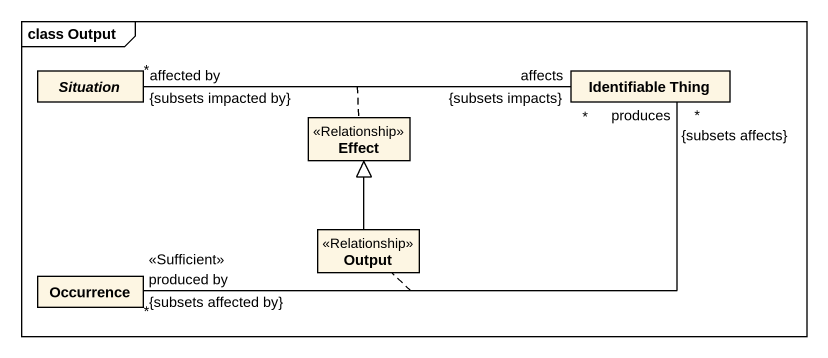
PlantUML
@startuml
mainframe class Output
hide circle
hide empty members
abstract class Situation
class "Identifiable Thing" as Identifiable_Thing
class Effect <<Relationship>>
class Occurrence
class Output <<Relationship>>
Situation "affected by\n*\n{subsets impacted by}" -right- "affects\n*\n{subsets impacts}" Identifiable_Thing
(Situation, Identifiable_Thing) .. Effect
Occurrence "produced by\n<<Sufficient>>\n*\n{subsets affected by}" -right- "produces\n*\n{subsets affects}" Identifiable_Thing
(Occurrence, Identifiable_Thing) .. Output
Output -up-|> Effect
@enduml
